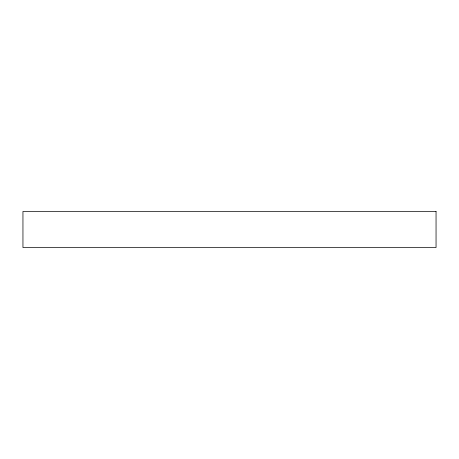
<?xml version="1.0" encoding="UTF-8"?>
<svg xmlns="http://www.w3.org/2000/svg" width="459" height="459" viewBox="0 0 459 459"><rect width="100%" height="100%" fill="white"/><g stroke="black" fill="none" stroke-linecap="round" stroke-linejoin="round"><path stroke-width="0.69" d="M436.05 211.456L22.95 211.456L22.95 247.544L436.05 247.544L436.05 211.456"/></g></svg>
